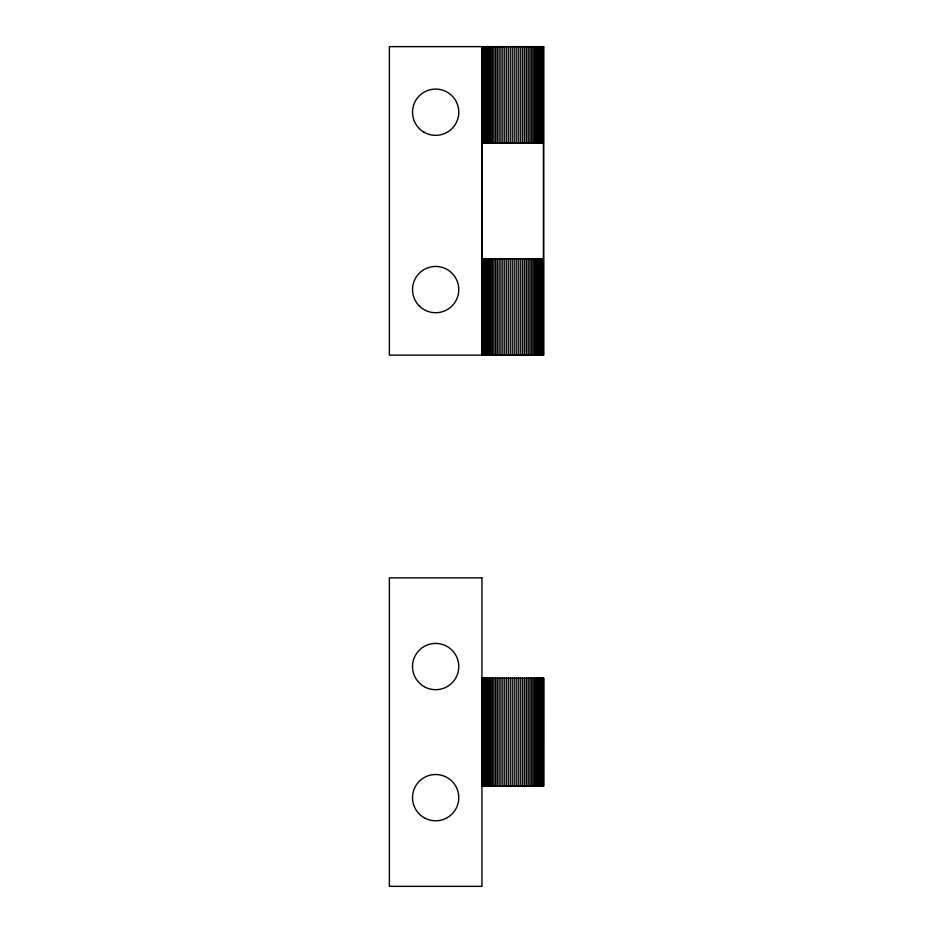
<?xml version="1.0" encoding="UTF-8"?>
<svg xmlns="http://www.w3.org/2000/svg" width="933" height="933" viewBox="0 0 933 933"><rect width="100%" height="100%" fill="white"/><g stroke="black" fill="none" stroke-linecap="round" stroke-linejoin="round"><path stroke-width="1.4" d="M482.023 143.052L543.472 143.052M482.023 258.733L543.472 258.733M543.624 678.116L481.929 678.116L481.988 786.087L543.624 786.087L543.624 678.116L543.554 786.087M543.472 46.65L543.472 355.135M543.356 46.65L543.356 143.052M543.356 258.733L543.356 355.135M543.356 678.116L543.356 786.087M543.029 46.65L543.029 143.052M543.029 258.733L543.029 355.135M543.029 678.116L543.029 786.087M542.574 46.65L542.574 143.052M542.574 258.733L542.574 355.135M542.574 678.116L542.574 786.087M541.98 46.65L541.98 143.052M541.98 258.733L541.98 355.135M541.98 678.116L541.98 786.087M541.268 46.65L541.268 143.052M541.268 258.733L541.268 355.135M541.268 678.116L541.268 786.087M540.44 46.65L540.44 143.052M540.44 258.733L540.44 355.135M540.44 678.116L540.44 786.087M539.484 46.65L539.484 143.052M539.484 258.733L539.484 355.135M539.484 678.116L539.484 786.087M538.423 46.65L538.423 143.052M538.423 258.733L538.423 355.135M538.423 678.116L538.423 786.087M537.245 46.65L537.245 143.052M537.245 258.733L537.245 355.135M537.245 678.116L537.245 786.087M535.962 46.65L535.962 143.052M535.962 258.733L535.962 355.135M535.962 678.116L535.962 786.087M534.586 46.65L534.586 143.052M534.586 258.733L534.586 355.135M534.586 678.116L534.586 786.087M533.116 46.65L533.116 143.052M533.116 258.733L533.116 355.135M533.116 678.116L533.116 786.087M531.553 46.65L531.553 143.052M531.553 258.733L531.553 355.135M531.553 678.116L531.553 786.087M529.909 46.65L529.909 143.052M529.909 258.733L529.909 355.135M529.909 678.116L529.909 786.087M528.195 46.65L528.195 143.052M528.195 258.733L528.195 355.135M528.195 678.116L528.195 786.087M526.422 46.65L526.422 143.052M526.422 258.733L526.422 355.135M526.422 678.116L526.422 786.087M524.579 46.65L524.579 143.052M524.579 258.733L524.579 355.135M524.579 678.116L524.579 786.087M522.69 46.65L522.69 143.052M522.69 258.733L522.69 355.135M522.69 678.116L522.69 786.087M520.754 46.65L520.754 143.052M520.754 258.733L520.754 355.135M520.754 678.116L520.754 786.087M518.795 46.65L518.795 143.052M518.795 258.733L518.795 355.135M518.795 678.116L518.795 786.087M516.8 46.65L516.8 143.052M516.8 258.733L516.8 355.135M516.8 678.116L516.8 786.087M514.794 46.65L514.794 143.052M514.794 258.733L514.794 355.135M514.794 678.116L514.794 786.087M512.777 46.65L512.777 143.052M512.777 258.733L512.777 355.135M512.777 678.116L512.777 786.087M510.759 46.65L510.759 143.052M510.759 258.733L510.759 355.135M510.759 678.116L510.759 786.087M508.742 46.65L508.742 143.052M508.742 258.733L508.742 355.135M508.742 678.116L508.742 786.087M506.759 46.65L506.759 143.052M506.759 258.733L506.759 355.135M506.759 678.116L506.759 786.087M504.788 46.65L504.788 143.052M504.788 258.733L504.788 355.135M504.788 678.116L504.788 786.087M502.852 46.65L502.852 143.052M502.852 258.733L502.852 355.135M502.852 678.116L502.852 786.087M500.963 46.65L500.963 143.052M500.963 258.733L500.963 355.135M500.963 678.116L500.963 786.087M499.132 46.65L499.132 143.052M499.132 258.733L499.132 355.135M499.132 678.116L499.132 786.087M497.347 46.65L497.347 143.052M497.347 258.733L497.347 355.135M497.347 678.116L497.347 786.087M495.633 46.65L495.633 143.052M495.633 258.733L495.633 355.135M495.633 678.116L495.633 786.087M493.989 46.65L493.989 143.052M493.989 258.733L493.989 355.135M493.989 678.116L493.989 786.087M492.437 46.65L492.437 143.052M492.437 258.733L492.437 355.135M492.437 678.116L492.437 786.087M490.956 46.65L490.956 143.052M490.956 258.733L490.956 355.135M490.956 678.116L490.956 786.087M489.58 46.65L489.58 143.052M489.58 258.733L489.58 355.135M489.58 678.116L489.58 786.087M488.297 46.65L488.297 143.052M488.297 258.733L488.297 355.135M488.297 678.116L488.297 786.087M487.119 46.65L487.119 143.052M487.119 258.733L487.119 355.135M487.119 678.116L487.119 786.087M486.058 46.65L486.058 143.052M486.058 258.733L486.058 355.135M486.058 678.116L486.058 786.087M485.102 46.65L485.102 143.052M485.102 258.733L485.102 355.135M485.102 678.116L485.102 786.087M484.274 46.65L484.274 143.052M484.274 258.733L484.274 355.135M484.274 678.116L484.274 786.087M483.562 46.65L483.562 143.052M483.562 258.733L483.562 355.135M483.562 678.116L483.562 786.087M482.979 46.65L482.979 143.052M482.979 258.733L482.979 355.135M482.979 678.116L482.979 786.087M482.513 46.65L482.513 143.052M482.513 258.733L482.513 355.135M482.513 678.116L482.513 786.087M482.186 46.65L482.186 143.052M482.186 258.733L482.186 355.135M482.186 678.116L482.186 786.087M543.624 46.65L389.376 46.65L389.376 355.135L543.624 355.135L543.624 46.65M481.929 577.865L389.376 577.865L389.376 886.35L481.929 886.35L481.929 577.865M482.023 355.135L482.023 46.65L481.929 355.135M424.083 132.241A23.138 23.138 0 0 0 458.791 112.205A23.138 23.138 0 0 0 424.083 92.169A23.138 23.138 0 0 0 424.083 132.241M419.29 305.942A23.138 23.138 0 0 0 457.998 295.574A23.138 23.138 0 0 0 429.658 267.235A23.138 23.138 0 0 0 419.29 305.942M424.083 686.595A23.138 23.138 0 0 0 458.791 666.559A23.138 23.138 0 0 0 424.083 646.522A23.138 23.138 0 0 0 424.083 686.595M424.083 817.693A23.138 23.138 0 0 0 458.791 797.657A23.138 23.138 0 0 0 424.083 777.621A23.138 23.138 0 0 0 424.083 817.693"/></g></svg>
